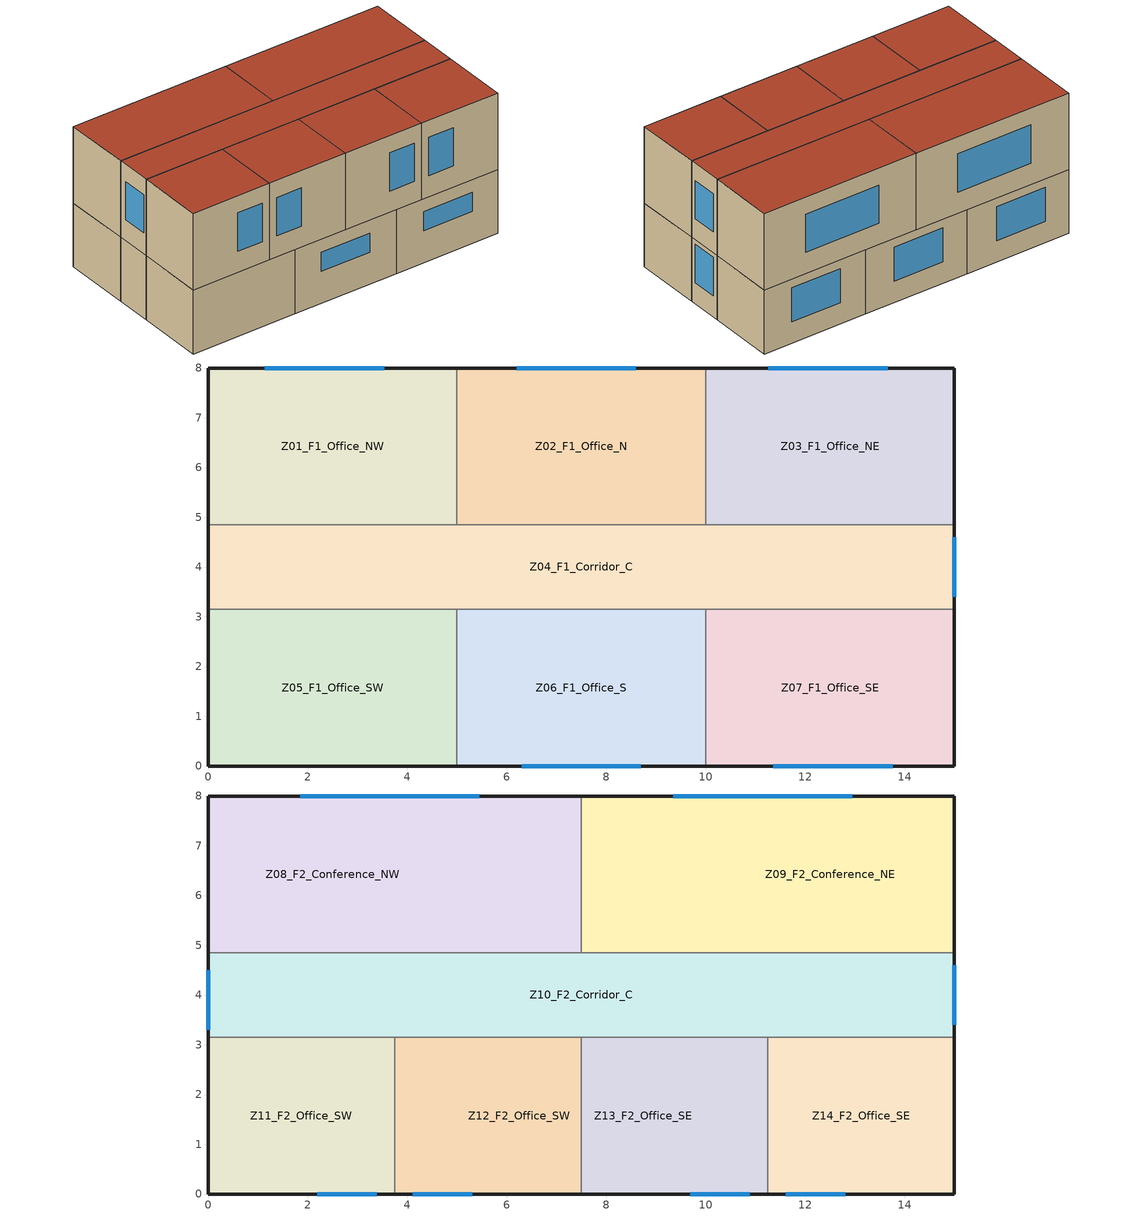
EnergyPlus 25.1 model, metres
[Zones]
Z01_F1_Office_NW
 floor ground (Default_GroundFloor): 0,4.85 0,8 5,8 5,4.85 z0
 wall outside (Default_Ext_Wall): 5,8 0,8 0,4.85 z0:3
 wall to Z04_F1_Corridor_C (Default_Int_Wall): 0,4.85 5,4.85 z0:3
 wall to Z02_F1_Office_N (Default_Int_Wall): 5,4.85 5,8 z0:3
 window (Default_Window): 3.54,8 1.14,8 z1:2.6
Z02_F1_Office_N
 floor ground (Default_GroundFloor): 5,4.85 5,8 10,8 10,4.85 z0
 wall outside (Default_Ext_Wall): 10,8 5,8 z0:3
 wall to Z04_F1_Corridor_C (Default_Int_Wall): 5,4.85 10,4.85 z0:3
 wall to Z03_F1_Office_NE (Default_Int_Wall): 10,4.85 10,8 z0:3
 window (Default_Window): 8.6,8 6.2,8 z1:2.6
Z03_F1_Office_NE
 floor ground (Default_GroundFloor): 10,4.85 10,8 15,8 15,4.85 z0
 wall outside (Default_Ext_Wall): 15,4.85 15,8 10,8 z0:3
 wall to Z04_F1_Corridor_C (Default_Int_Wall): 10,4.85 15,4.85 z0:3
 window (Default_Window): 13.66,8 11.26,8 z1:2.6
Z04_F1_Corridor_C
 floor ground (Default_GroundFloor): 0,3.15 0,4.85 15,4.85 15,3.15 z0
 wall outside (Default_Ext_Wall): 15,3.15 15,4.85 / 0,4.85 0,3.15 z0:3
 wall to Z05_F1_Office_SW (Default_Int_Wall): 0,3.15 5,3.15 z0:3
 wall to Z06_F1_Office_S (Default_Int_Wall): 5,3.15 10,3.15 z0:3
 wall to Z07_F1_Office_SE (Default_Int_Wall): 10,3.15 15,3.15 z0:3
 window (Default_Window): 15,3.4 15,4.6 z1:2.8
Z05_F1_Office_SW
 floor ground (Default_GroundFloor): 0,0 0,3.15 5,3.15 5,0 z0
 wall outside (Default_Ext_Wall): 0,3.15 0,0 5,0 z0:3
 wall to Z06_F1_Office_S (Default_Int_Wall): 5,0 5,3.15 z0:3
Z06_F1_Office_S
 floor ground (Default_GroundFloor): 5,0 5,3.15 10,3.15 10,0 z0
 wall outside (Default_Ext_Wall): 5,0 10,0 z0:3
 wall to Z07_F1_Office_SE (Default_Int_Wall): 10,0 10,3.15 z0:3
 window (Default_Window): 6.3,0 8.7,0 z1.5:2.4
Z07_F1_Office_SE
 floor ground (Default_GroundFloor): 10,0 10,3.15 15,3.15 15,0 z0
 wall outside (Default_Ext_Wall): 10,0 15,0 15,3.15 z0:3
 window (Default_Window): 11.36,0 13.76,0 z1.5:2.4
Z08_F2_Conference_NW
 floor to Z01_F1_Office_NW (Cons_InterFloor): 0,4.85 0,8 5,8 5,4.85 z3
 floor to Z02_F1_Office_N (Cons_InterFloor): 5,4.85 5,8 7.5,8 7.5,4.85 z3
 wall outside (Default_Ext_Wall): 7.5,8 0,8 0,4.85 z3:6.6
 wall to Z10_F2_Corridor_C (Default_Int_Wall): 0,4.85 7.5,4.85 z3:6.6
 wall to Z09_F2_Conference_NE (Default_Int_Wall): 7.5,4.85 7.5,8 z3:6.6
 window (Default_Window): 5.45,8 1.85,8 z4:5.8
 roof outside (Default_Roof): 0,8 0,4.85 7.5,4.85 7.5,8 z6.6
Z09_F2_Conference_NE
 floor to Z02_F1_Office_N (Cons_InterFloor): 7.5,4.85 7.5,8 10,8 10,4.85 z3
 floor to Z03_F1_Office_NE (Cons_InterFloor): 10,4.85 10,8 15,8 15,4.85 z3
 wall outside (Default_Ext_Wall): 15,4.85 15,8 7.5,8 z3:6.6
 wall to Z10_F2_Corridor_C (Default_Int_Wall): 7.5,4.85 15,4.85 z3:6.6
 window (Default_Window): 12.95,8 9.35,8 z4:5.8
 roof outside (Default_Roof): 7.5,8 7.5,4.85 15,4.85 15,8 z6.6
Z10_F2_Corridor_C
 floor to Z04_F1_Corridor_C (Cons_InterFloor): 0,3.15 0,4.85 15,4.85 15,3.15 z3
 wall outside (Default_Ext_Wall): 15,3.15 15,4.85 / 0,4.85 0,3.15 z3:6.6
 wall to Z11_F2_Office_SW (Default_Int_Wall): 0,3.15 3.75,3.15 z3:6.6
 wall to Z12_F2_Office_SW (Default_Int_Wall): 3.75,3.15 7.5,3.15 z3:6.6
 wall to Z13_F2_Office_SE (Default_Int_Wall): 7.5,3.15 11.25,3.15 z3:6.6
 wall to Z14_F2_Office_SE (Default_Int_Wall): 11.25,3.15 15,3.15 z3:6.6
 window (Default_Window): 15,3.4 15,4.6 / 0,4.5 0,3.3 z4:5.8
 roof outside (Default_Roof): 0,4.85 0,3.15 15,3.15 15,4.85 z6.6
Z11_F2_Office_SW
 floor to Z05_F1_Office_SW (Cons_InterFloor): 0,0 0,3.15 3.75,3.15 3.75,0 z3
 wall outside (Default_Ext_Wall): 0,3.15 0,0 3.75,0 z3:6.6
 wall to Z12_F2_Office_SW (Default_Int_Wall): 3.75,0 3.75,3.15 z3:6.6
 window (Default_Window): 2.19,0 3.39,0 z4:5.8
 roof outside (Default_Roof): 0,3.15 0,0 3.75,0 3.75,3.15 z6.6
Z12_F2_Office_SW
 floor to Z05_F1_Office_SW (Cons_InterFloor): 3.75,0 3.75,3.15 5,3.15 5,0 z3
 floor to Z06_F1_Office_S (Cons_InterFloor): 5,0 5,3.15 7.5,3.15 7.5,0 z3
 wall outside (Default_Ext_Wall): 3.75,0 7.5,0 z3:6.6
 wall to Z13_F2_Office_SE (Default_Int_Wall): 7.5,0 7.5,3.15 z3:6.6
 window (Default_Window): 4.11,0 5.31,0 z4:5.8
 roof outside (Default_Roof): 3.75,3.15 3.75,0 7.5,0 7.5,3.15 z6.6
Z13_F2_Office_SE
 floor to Z06_F1_Office_S (Cons_InterFloor): 7.5,0 7.5,3.15 10,3.15 10,0 z3
 floor to Z07_F1_Office_SE (Cons_InterFloor): 10,0 10,3.15 11.25,3.15 11.25,0 z3
 wall outside (Default_Ext_Wall): 7.5,0 11.25,0 z3:6.6
 wall to Z14_F2_Office_SE (Default_Int_Wall): 11.25,0 11.25,3.15 z3:6.6
 window (Default_Window): 9.69,0 10.89,0 z4:5.8
 roof outside (Default_Roof): 7.5,3.15 7.5,0 11.25,0 11.25,3.15 z6.6
Z14_F2_Office_SE
 floor to Z07_F1_Office_SE (Cons_InterFloor): 11.25,0 11.25,3.15 15,3.15 15,0 z3
 wall outside (Default_Ext_Wall): 11.25,0 15,0 15,3.15 z3:6.6
 window (Default_Window): 11.61,0 12.81,0 z4:5.8
 roof outside (Default_Roof): 11.25,3.15 11.25,0 15,0 15,3.15 z6.6
[BUILDING]
sm21_anchor: North Axis=270; Terrain=Suburbs; Loads Convergence Tolerance Value=0.04; Temperature Convergence Tolerance Value=0.4; Solar Distribution=FullExterior; Maximum Number of Warmup Days=25; Minimum Number of Warmup Days=1
[SITE:LOCATION]
Shenzhen_CN: Latitude=22.5431; Longitude=114.0579; Time Zone=8; Elevation=18
[MATERIAL] Thermal Absorptance=0.9; Solar Absorptance=0.7; Visible Absorptance=0.7
Name | Roughness | Thickness | Conductivity | Density | Specific Heat
Mat_Stucco | MediumRough | 0.025 | 0.72 | 1856 | 840
Mat_Gypsum | Smooth | 0.013 | 0.16 | 800 | 1090
Mat_Floor_Concrete | MediumRough | 0.15 | 1.95 | 2240 | 900
[MATERIAL:NOMASS] Thermal Absorptance=0.9; Solar Absorptance=0.7; Visible Absorptance=0.7
Name | Roughness | Thermal Resistance
Mat_Insulation | Rough | 2
Mat_Roof_Membrane | Smooth | 0.2
[WINDOWMATERIAL:SIMPLEGLAZINGSYSTEM]
WindowMat_SimpleGlazing: UFactor=2.5; Solar Heat Gain Coefficient=0.4
[CONSTRUCTION]
Default_Ext_Wall: Mat_Stucco, Mat_Insulation, Mat_Gypsum
Default_Int_Wall: Mat_Gypsum, Mat_Insulation, Mat_Gypsum
Default_GroundFloor: Mat_Floor_Concrete, Mat_Insulation, Mat_Gypsum
Default_Roof: Mat_Roof_Membrane, Mat_Insulation, Mat_Gypsum
Cons_InterFloor: Mat_Floor_Concrete
Default_Window: WindowMat_SimpleGlazing
[ZONE] Type=1; Multiplier=1; Ceiling Height=autocalculate; Volume=autocalculate; Floor Area=autocalculate; Zone Inside Convection Algorithm=TARP; Zone Outside Convection Algorithm=DOE-2; Part of Total Floor Area=Yes
Z01_F1_Office_NW; Z02_F1_Office_N; Z03_F1_Office_NE; Z04_F1_Corridor_C; Z05_F1_Office_SW; Z06_F1_Office_S; Z07_F1_Office_SE; Z08_F2_Conference_NW; Z09_F2_Conference_NE; Z10_F2_Corridor_C; Z11_F2_Office_SW; Z12_F2_Office_SW; Z13_F2_Office_SE; Z14_F2_Office_SE
[PEOPLE] Number of People Schedule=Sch_Office_Occupancy; Number of People Calculation Method=People/Area; Number of People=0; People per Floor Area=0.1; Floor Area per Person=0; Fraction Radiant=0.3; Sensible Heat Fraction=Autocalculate; Activity Level Schedule=Sch_Activity; Carbon Dioxide Generation Rate=3.82e-08; Enable ASHRAE 55 Comfort Warnings=No; Mean Radiant Temperature Calculation Type=EnclosureAveraged; Clothing Insulation Calculation Method=ClothingInsulationSchedule; Cold Stress Temperature Threshold=15.56; Heat Stress Temperature Threshold=30
Name | Zone or ZoneList or Space or SpaceList
Z01_F1_Office_NW_People | Z01_F1_Office_NW
Z02_F1_Office_N_People | Z02_F1_Office_N
Z03_F1_Office_NE_People | Z03_F1_Office_NE
Z04_F1_Corridor_C_People | Z04_F1_Corridor_C
Z05_F1_Office_SW_People | Z05_F1_Office_SW
Z06_F1_Office_S_People | Z06_F1_Office_S
Z07_F1_Office_SE_People | Z07_F1_Office_SE
Z08_F2_Conference_NW_People | Z08_F2_Conference_NW
Z09_F2_Conference_NE_People | Z09_F2_Conference_NE
Z10_F2_Corridor_C_People | Z10_F2_Corridor_C
Z11_F2_Office_SW_People | Z11_F2_Office_SW
Z12_F2_Office_SW_People | Z12_F2_Office_SW
Z13_F2_Office_SE_People | Z13_F2_Office_SE
Z14_F2_Office_SE_People | Z14_F2_Office_SE
[LIGHTS] Schedule=Sch_Office_Lighting; Design Level Calculation Method=Watts/Area; Lighting Level=0; Watts per Floor Area=10; Watts per Person=0; Return Air Fraction=0; Fraction Radiant=0.5; Fraction Visible=0.5; Fraction Replaceable=1; EndUse Subcategory=General; Return Air Fraction Calculated from Plenum Temperature=No; Return Air Fraction Function of Plenum Temperature Coefficient 1=0; Return Air Fraction Function of Plenum Temperature Coefficient 2=0
Name | Zone or ZoneList or Space or SpaceList
Z01_F1_Office_NW_Lights | Z01_F1_Office_NW
Z02_F1_Office_N_Lights | Z02_F1_Office_N
Z03_F1_Office_NE_Lights | Z03_F1_Office_NE
Z04_F1_Corridor_C_Lights | Z04_F1_Corridor_C
Z05_F1_Office_SW_Lights | Z05_F1_Office_SW
Z06_F1_Office_S_Lights | Z06_F1_Office_S
Z07_F1_Office_SE_Lights | Z07_F1_Office_SE
Z08_F2_Conference_NW_Lights | Z08_F2_Conference_NW
Z09_F2_Conference_NE_Lights | Z09_F2_Conference_NE
Z10_F2_Corridor_C_Lights | Z10_F2_Corridor_C
Z11_F2_Office_SW_Lights | Z11_F2_Office_SW
Z12_F2_Office_SW_Lights | Z12_F2_Office_SW
Z13_F2_Office_SE_Lights | Z13_F2_Office_SE
Z14_F2_Office_SE_Lights | Z14_F2_Office_SE
[HVACTEMPLATE:THERMOSTAT]
Office_Thermostat: Heating Setpoint Schedule=Sch_Heating_Setpoint; Cooling Setpoint Schedule=Sch_Cooling_Setpoint
[HVACTEMPLATE:ZONE:IDEALLOADSAIRSYSTEM] Template Thermostat=Office_Thermostat; System Availability Schedule=Sch_IdealLoads_Avail; Maximum Heating Supply Air Temperature=50; Minimum Cooling Supply Air Temperature=13; Maximum Heating Supply Air Humidity Ratio=0.0156; Minimum Cooling Supply Air Humidity Ratio=0.0077; Heating Limit=NoLimit; Cooling Limit=NoLimit; Dehumidification Control Type=ConstantSensibleHeatRatio; Cooling Sensible Heat Ratio=0.7; Dehumidification Setpoint=60; Humidification Control Type=None; Humidification Setpoint=30; Outdoor Air Method=None; Outdoor Air Flow Rate per Person=0.00944; Outdoor Air Flow Rate per Zone Floor Area=0; Outdoor Air Flow Rate per Zone=0; Demand Controlled Ventilation Type=None; Outdoor Air Economizer Type=NoEconomizer; Heat Recovery Type=None; Sensible Heat Recovery Effectiveness=0.7; Latent Heat Recovery Effectiveness=0.65
Z01_F1_Office_NW; Z02_F1_Office_N; Z03_F1_Office_NE; Z04_F1_Corridor_C; Z05_F1_Office_SW; Z06_F1_Office_S; Z07_F1_Office_SE; Z08_F2_Conference_NW; Z09_F2_Conference_NE; Z10_F2_Corridor_C; Z11_F2_Office_SW; Z12_F2_Office_SW; Z13_F2_Office_SE; Z14_F2_Office_SE
[SCHEDULE:COMPACT]
Sch_Office_Occupancy; Sch_Office_Lighting: Through: 12/31, For: Weekdays, Until: 09:00, 0, Until: 18:00, 1, Until: 24:00, 0, For: Weekends, Until: 24:00, 0, For: Holidays, Until: 24:00, 0, For: AllOtherDays, Until: 24:00, 0
Sch_Heating_Setpoint: Through: 12/31, For: AllDays, Until: 24:00, 20
Sch_Cooling_Setpoint: Through: 12/31, For: AllDays, Until: 24:00, 24
Sch_IdealLoads_Avail: Through: 12/31, For: AllDays, Until: 24:00, 1
Sch_Activity: Through: 12/31, For: AllDays, Until: 24:00, 120
